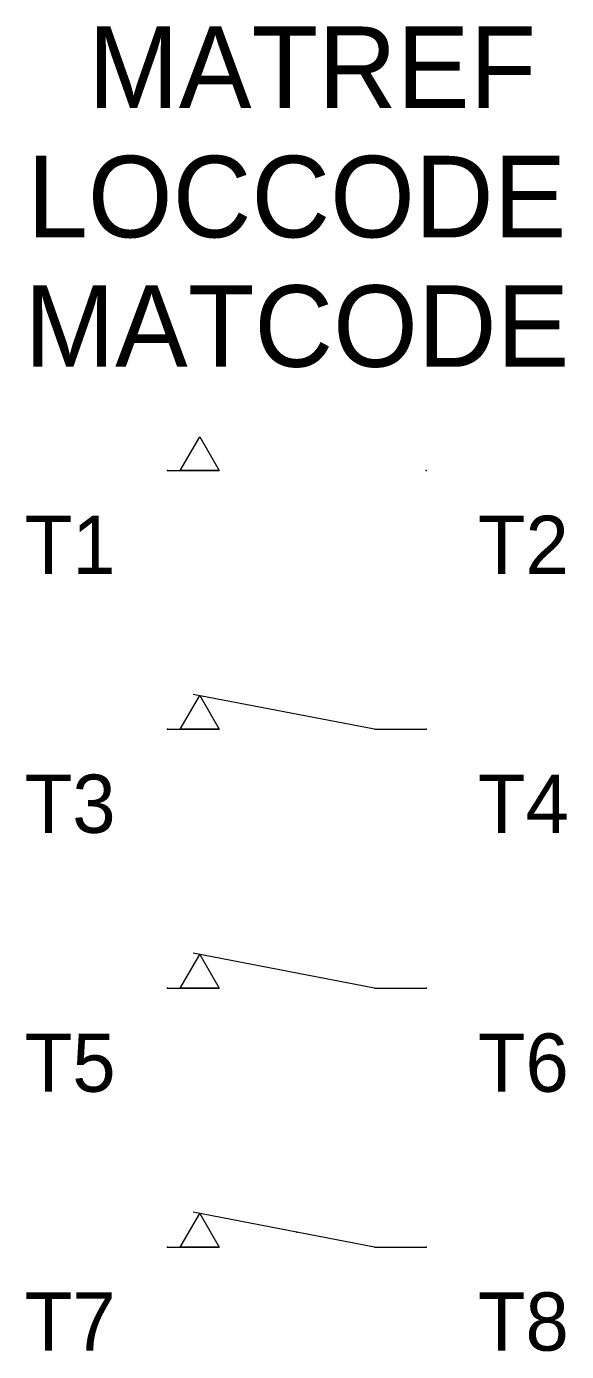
# Model space of a CAD drawing. Extents: x -10.4 to 10.4, y -4 to 47.1.
import ezdxf
from ezdxf.enums import TextEntityAlignment as Align

# ---------------------------------------------------------------- set-up
doc = ezdxf.new("R2010")
doc.units = 0
doc.layers.get('0').update_dxf_attribs({"linetype": 'CONTINUOUS'})
for name, color, linetype in [('A', 7, 'CONTINUOUS'), ('C', 6, 'CONTINUOUS'), ('T2', 7, 'CONTINUOUS')]:
    doc.layers.add(name, color=color, linetype=linetype)

msp = doc.modelspace()

# ---------------------------------------------------------------- linework, layer by layer
at = {"color": 0}
for p, q in [((-5, 30), (-3, 30)), ((3, 20), (-4, 21.347)), ((-5, 20), (-3, 20)), ((3, 20), (5, 20)), ((3, 10), (-4, 11.347)), ((-5, 10), (-3, 10)), ((3, 10), (5, 10)), ((3, 0), (-4, 1.347)), ((-5, 0), (-3, 0)), ((3, 0), (5, 0))]:
    msp.add_line(p, q, dxfattribs=at)
for points in [[(-3.75, 31.299), (-3, 30), (-4.5, 30)], [(-3.75, 21.299), (-3, 20), (-4.5, 20)], [(-3.75, 11.299), (-3, 10), (-4.5, 10)], [(-3.75, 1.299), (-3, 0), (-4.5, 0)]]:
    msp.add_lwpolyline(points, close=True, dxfattribs=at)
at = {"layer": 'A', "color": 0}
msp.add_point((0, 0.577), dxfattribs=at)
at = {"layer": 'C', "color": 0}
for p in [(-5, 30), (5, 30), (-5, 20), (5, 20), (-5, 10), (5, 10), (-5, 0), (5, 0)]:
    msp.add_point(p, dxfattribs=at)

# ---------------------------------------------------------------- texts
at = {"color": 0, "linetype": 'CONTINUOUS'}
for tag, p in [('MATREF', (0.592, 43.995)), ('LOCCODE', (0, 39)), ('MATCODE', (0, 34))]:
    msp.add_attdef(tag, text='', height=3.15, dxfattribs=at).set_placement(p, align=Align.CENTER)
at = {"layer": 'T2', "color": 0, "linetype": 'CONTINUOUS'}
for tag, p in [('T1', (-7, 26)), ('T3', (-7, 16)), ('T5', (-7, 6)), ('T7', (-7, -4))]:
    msp.add_attdef(tag, text='', height=2.25, dxfattribs=at).set_placement(p, align=Align.RIGHT)
for tag, p in [('T2', (7, 26)), ('T4', (7, 16)), ('T6', (7, 6)), ('T8', (7, -4))]:
    msp.add_attdef(tag, p, '', height=2.25, dxfattribs=at)

doc.saveas('drawing.dxf')
